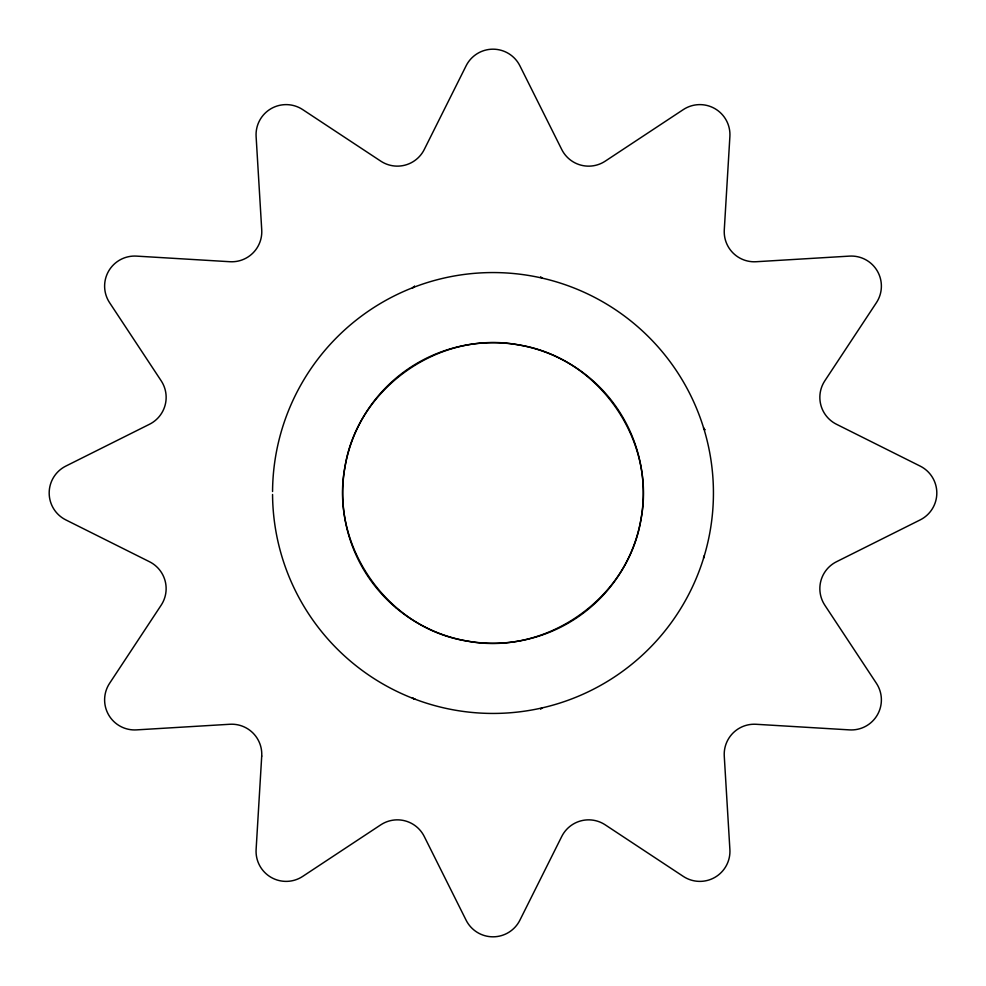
<?xml version="1.0" encoding="UTF-8"?>
<svg xmlns="http://www.w3.org/2000/svg" width="986" height="986" viewBox="0 0 986 986"><rect width="100%" height="100%" fill="white"/><g stroke="black" fill="none" stroke-linecap="round" stroke-linejoin="round"><path stroke-width="1.48" d="M272.555 491.509A220.445 220.445 0 0 1 603.654 302.345A220.445 220.445 0 0 1 603.654 683.655A220.445 220.445 0 0 1 272.555 494.491M261.721 756.077L256.113 849.513A30.061 30.061 0 0 0 302.69 876.406L380.793 824.826A30.061 30.061 0 0 1 424.251 836.473L466.107 920.197A30.061 30.061 0 0 0 519.893 920.184L561.737 836.473A30.061 30.061 0 0 1 605.194 824.826L683.31 876.406A30.061 30.061 0 0 0 729.887 849.513L724.266 756.089A30.061 30.061 0 0 1 756.077 724.279L849.513 729.887A30.061 30.061 0 0 0 876.406 683.31L824.826 605.207A30.061 30.061 0 0 1 836.473 561.749L920.197 519.893A30.061 30.061 0 0 0 920.184 466.107L836.473 424.263A30.061 30.061 0 0 1 824.826 380.806L876.406 302.69A30.061 30.061 0 0 0 849.513 256.113L756.089 261.734A30.061 30.061 0 0 1 724.279 229.923L729.887 136.487A30.061 30.061 0 0 0 683.31 109.594L605.207 161.174A30.061 30.061 0 0 1 561.749 149.527L519.893 65.803A30.061 30.061 0 0 0 466.107 65.816L424.251 149.527A30.061 30.061 0 0 1 380.806 161.162L302.69 109.594A30.061 30.061 0 0 0 256.113 136.487L261.734 229.911A30.061 30.061 0 0 1 229.923 261.721L136.487 256.113A30.061 30.061 0 0 0 109.594 302.69L161.174 380.793A30.061 30.061 0 0 1 149.527 424.251L65.803 466.107A30.061 30.061 0 0 0 65.816 519.893L149.527 561.749A30.061 30.061 0 0 1 161.162 605.194L109.594 683.31A30.061 30.061 0 0 0 136.487 729.887L229.911 724.266A30.061 30.061 0 0 1 261.721 756.077M344.977 466.896C329.657 545.8 387.51 628.427 466.896 641.023C545.8 656.343 628.427 598.477 641.011 519.104C656.331 440.2 598.477 357.573 519.092 344.977C440.2 329.657 357.561 387.523 344.977 466.896M540.698 277.152L542.029 278.151L540.698 277.152M704.238 556.03L703.56 557.953L704.238 556.03M414.823 699.123L412.505 698.113L414.823 699.123M414.613 286.31L412.505 287.887L414.613 286.31M542.029 707.849L540.698 708.848L542.029 707.849M704.817 429.785L703.56 428.047L704.817 429.785M396.384 608.14A150.303 150.303 0 0 0 641.011 519.104A150.303 150.303 0 0 0 441.592 351.755A150.303 150.303 0 0 0 396.384 608.14"/></g></svg>
